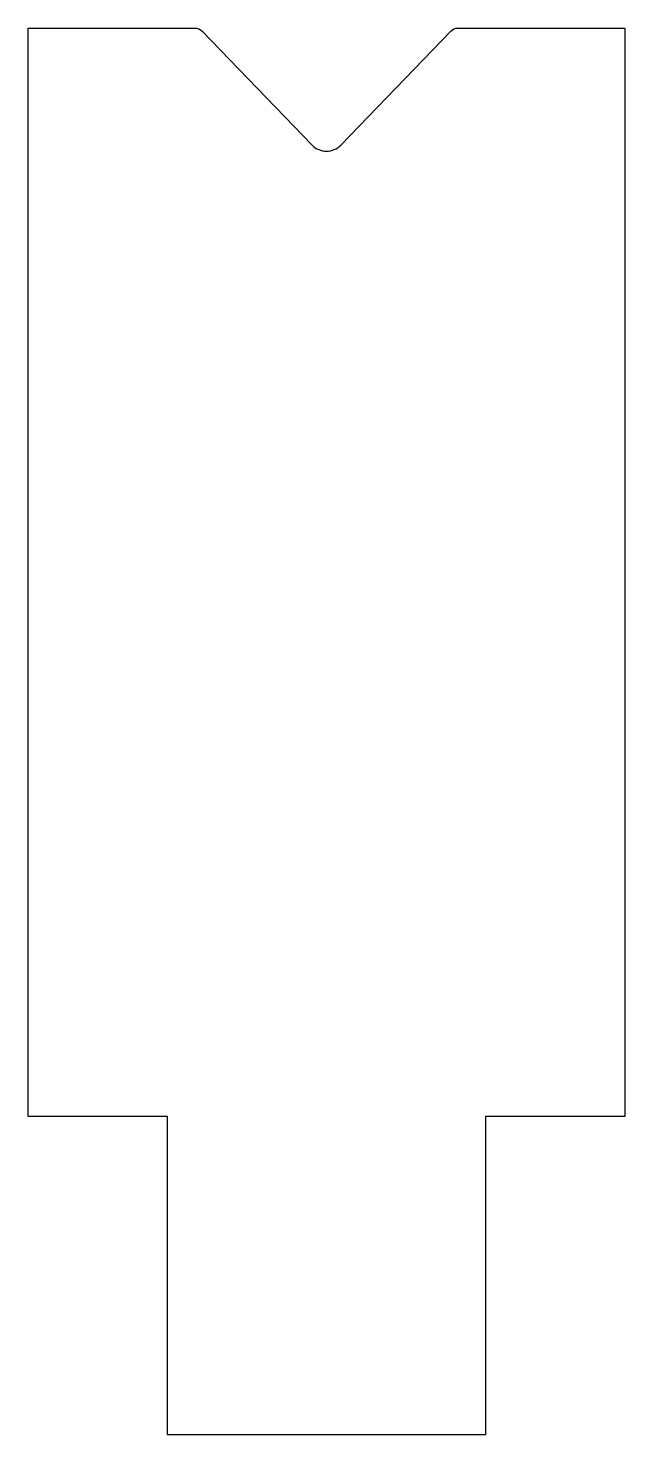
# Model space of a CAD drawing. Header units: millimetres. Extents: x 0 to 23.8, y -56.1 to 0.
import ezdxf

# ---------------------------------------------------------------- set-up
doc = ezdxf.new("R2010")
doc.units = ezdxf.units.MM

msp = doc.modelspace()

# ---------------------------------------------------------------- linework, layer by layer
at = {"layer": 'OUTER_PROFILES'}
msp.add_lwpolyline([(6.66, 0, -0.203452), (6.941, -0.119), (11.335, -4.669, 0.424475), (12.477, -4.669), (16.871, -0.119, -0.203452), (17.152, 0), (23.813, 0), (23.813, -43.434), (18.256, -43.434), (18.256, -56.134), (5.556, -56.134), (5.556, -43.434), (0, -43.434), (0, 0)], format="xyb", close=True, dxfattribs=at)

doc.saveas('drawing.dxf')
